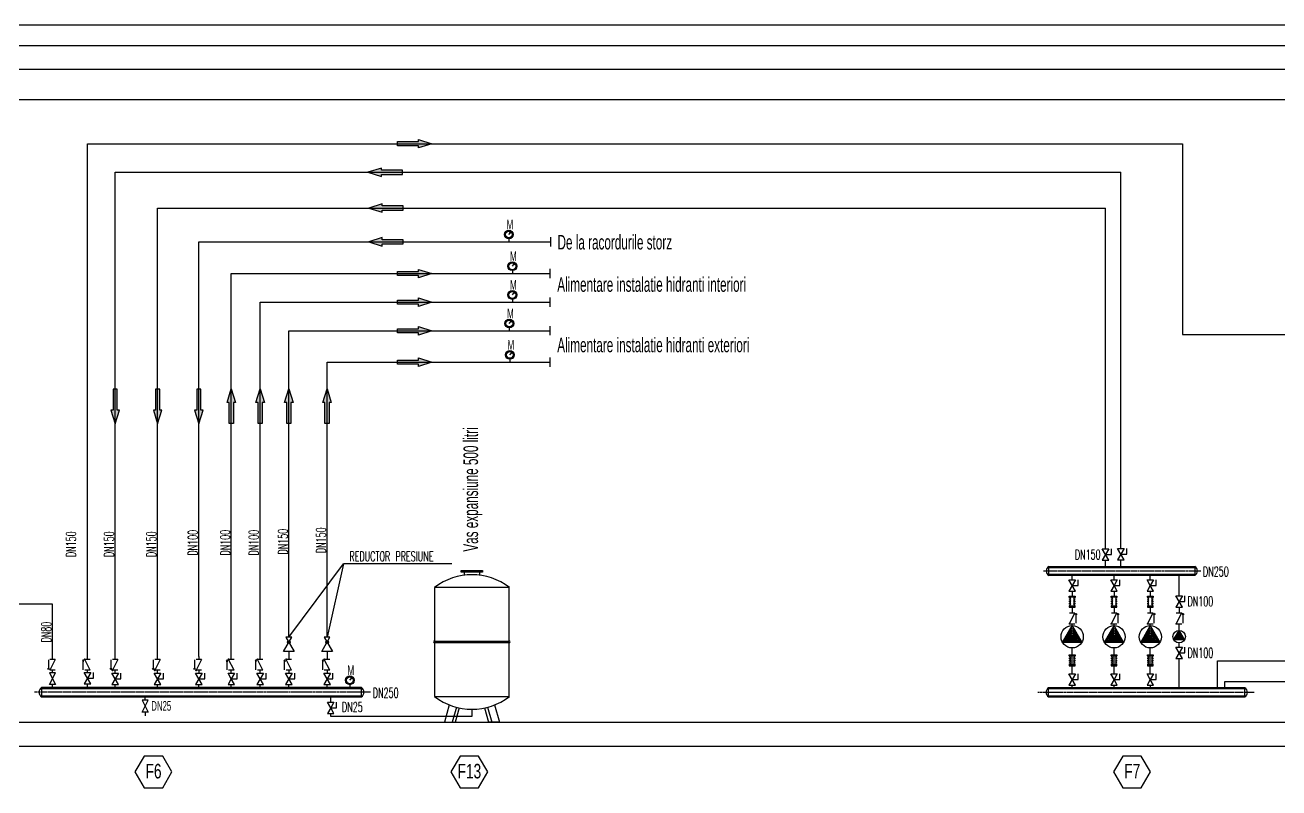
# Model space of a CAD drawing. Header units: inches. Extents: x -213476 to 33124, y -97366 to -68351.
# Drawn here: x -81275 to -70970, y -94996 to -88722 of the extents above; entities that cross this region are included whole.
import ezdxf
from ezdxf.enums import TextEntityAlignment as Align

# ---------------------------------------------------------------- set-up
doc = ezdxf.new("R2010")
doc.units = ezdxf.units.IN
doc.header["$MEASUREMENT"] = 0
doc.set_wipeout_variables(frame=1)
doc.linetypes.add('CENTER2', pattern=[28.575, 19.05, -3.175, 3.175, -3.175])
for name, color, linetype in [('1-FCU-BORU', 4, 'Continuous'), ('BAŞLIK', 1, 'Continuous'), ('duvar', 3, 'Continuous'), ('LEJAND', 3, 'Continuous'), ('ok', 7, 'Continuous'), ('T-ISICİHAZ', 8, 'Continuous'), ('T-NOT', 7, 'Continuous'), ('t-soguk', 161, 'Continuous'), ('t-temiz çap', 7, 'Continuous'), ('T-TOPLAM', 7, 'Continuous'), ('t-vana', 7, 'Continuous'), ('t-yangin', 40, 'YANGIN')]:
    doc.layers.add(name, color=color, linetype=linetype)
doc.layers.add('t-santral', color=7, linetype='Continuous', true_color=0xffffff)
doc.layers.add('T-SPR-CAP', color=2, linetype='Continuous', true_color=0xffff00)
doc.styles.add('ARIAL', font='wturkce.shx')
doc.styles.add('not', font='WTURKCE.SHX', dxfattribs={"width": 0.6, "height": 10})
doc.styles.get("Standard").update_dxf_attribs({"font": 'arial.ttf'})
doc.styles.add('t-sihsemacap', font='txt.shx', dxfattribs={"width": 0.6, "height": 10})
doc.styles.add('t-temiz çap', font='wturkce.shx', dxfattribs={"width": 0.6, "height": 10})
doc.styles.add('T-TOPLAM', font='txt.shx', dxfattribs={"width": 0.6, "height": 10})
doc.linetypes.add('FCG', pattern='A,5,-0.15,["/",Standard,S=0.1,R=0,X=-0.1,Y=-0.05],-0.03', length=5.18)
doc.linetypes.add('YANGIN', pattern='A,0.5,-0.1,["Y",Standard,S=0.1,R=0,X=-0.1,Y=-0.05],0', length=0.6)
pattern_1 = [(135, (184757.47683, 665508.46397), (-0.3977475644, -0.3977475644), [])]

# ---------------------------------------------------------------- blocks, each defined once
blk = doc.blocks.new('A$C12F96355')
at = {"layer": 'ok', "ltscale": 100}
blk.add_hatch(color=256, dxfattribs=at).paths.add_polyline_path([(-16.44, 1), (-16.44, -1), (-6.42, -1), (-6.42, -2.01), (0, 0), (-6.42, 2.01), (-6.42, 1)])
blk.add_lwpolyline([(-6.42, -1), (-16.44, -1), (-16.44, 1), (-6.42, 1), (-6.42, 2.01), (0, 0), (-6.42, -2.01), (-6.42, -1), (-16.44, -1)], dxfattribs=at)
blk = doc.blocks.new('t-vana')
at = {"color": 7}
blk.add_wipeout([(6, 12), (0, 12), (6, 0), (0, 0), (6, 12), (0, 12)], dxfattribs=at).dxf.layer = 'T-ISICİHAZ'
at = {"layer": 't-vana'}
for p, q in [((6, 12), (0, 12)), ((0, 12), (6, 0)), ((0, 0), (6, 12)), ((6, 0), (0, 0))]:
    blk.add_line(p, q, dxfattribs=at)
blk = doc.blocks.new('Z$W@#14308')
at = {"layer": 'BAŞLIK', "color": 7}
for p, q in [((0, 4.8), (8.3, 0)), ((0, -4.8), (0, 4.8)), ((8.3, 0), (0, -4.8)), ((16.7, 4.8), (8.3, 0)), ((8.3, 0), (16.7, -4.8)), ((16.7, -4.8), (16.7, 4.8))]:
    blk.add_line(p, q, dxfattribs=at)
at = {"layer": 'T-TOPLAM', "color": 7, "ltscale": 1.1}
for p, q in [((8.3, 0), (8.3, 8.6)), ((8.3, 8.6), (16.7, 8.6))]:
    blk.add_line(p, q, dxfattribs=at)
blk = doc.blocks.new('A$C325C4C26')
at = {"layer": 'LEJAND', "color": 7}
for p, q in [((-3, -1.1), (-3, 0)), ((-3, 0), (3, 0)), ((3, 0), (3, -1.1)), ((-3, -2), (-1.4, -1.1)), ((-1.4, -1.1), (-3, -1.1)), ((-1.4, -2.9), (-3, -2)), ((-3, -3.8), (-1.4, -2.9)), ((-1.4, -4.8), (-3, -3.8)), ((-3, -5.7), (-1.4, -4.8)), ((-1.4, -6.6), (-3, -5.7)), ((-3, -7.6), (-1.4, -6.6)), ((-1.4, -8.5), (-3, -7.6)), ((-3, -9.4), (-1.4, -8.5)), ((-1.4, -10.3), (-3, -9.4)), ((-3, -10.3), (-3, -11.4)), ((3, -10.3), (-3, -10.3)), ((-3, -10.3), (-1.4, -10.3)), ((-3, -11.4), (3, -11.4)), ((3, -1.1), (-1.4, -1.1)), ((1.4, -1.1), (3, -2)), ((3, -2), (1.4, -2.9)), ((1.4, -2.9), (3, -3.8)), ((3, -3.8), (1.4, -4.8)), ((1.4, -4.8), (3, -5.7)), ((3, -5.7), (1.4, -6.6)), ((1.4, -6.6), (3, -7.6)), ((3, -7.6), (1.4, -8.5)), ((1.4, -8.5), (3, -9.4)), ((3, -9.4), (1.4, -10.3)), ((3, -11.4), (3, -10.3))]:
    blk.add_line(p, q, dxfattribs=at)
blk = doc.blocks.new('A$C5A2B5572')
at = {"layer": 'LEJAND', "color": 7}
for p, q in [((0, -11.1), (0, 0)), ((0, 0), (15, -8.5)), ((15, -2.5), (0, -11.1)), ((15, -8.5), (15, -2.5))]:
    blk.add_line(p, q, dxfattribs=at)
blk.add_circle((9.7, -5.5), 1.38, dxfattribs=at)

msp = doc.modelspace()

# ---------------------------------------------------------------- hatches: boundary and pattern name
at = {"layer": 'T-ISICİHAZ'}
h = msp.add_hatch(dxfattribs=at)
h.set_pattern_fill('ANSI31', scale=4.5, angle=90, style=0)
h.set_pattern_definition([(135, (184757.47683, 665215.46397), (-0.3977475644, -0.3977475644), [])])
h.paths.add_polyline_path([(-77281, -90424), (-77282, -90434), (-77286, -90430)])
h.paths.add_polyline_path([(-77281, -90424), (-77286, -90430), (-77291, -90426)])
h = msp.add_hatch(dxfattribs=at)
h.set_pattern_fill('ANSI31', scale=4.5, angle=90, style=0)
h.set_pattern_definition(pattern_1)
h.paths.add_polyline_path([(-77253, -90684), (-77253, -90694), (-77258, -90690)])
h.paths.add_polyline_path([(-77253, -90684), (-77258, -90690), (-77262, -90687)])
h = msp.add_hatch(dxfattribs=at)
h.set_pattern_fill('ANSI31', scale=4.5, angle=90, style=0)
h.set_pattern_definition(pattern_1)
h.paths.add_polyline_path([(-77253, -90920), (-77253, -90930), (-77258, -90926)])
h.paths.add_polyline_path([(-77253, -90920), (-77258, -90926), (-77262, -90922)])
h = msp.add_hatch(dxfattribs=at)
h.set_pattern_fill('ANSI31', scale=4.5, angle=90, style=0)
h.set_pattern_definition(pattern_1)
h.paths.add_polyline_path([(-77277, -91156), (-77277, -91165), (-77282, -91162)])
h.paths.add_polyline_path([(-77277, -91156), (-77282, -91162), (-77287, -91158)])
h = msp.add_hatch(dxfattribs=at)
h.set_pattern_fill('ANSI31', scale=4.5, angle=90, style=0)
h.set_pattern_definition(pattern_1)
h.paths.add_polyline_path([(-77273, -91413), (-77273, -91423), (-77278, -91419)])
h.paths.add_polyline_path([(-77273, -91413), (-77278, -91419), (-77283, -91416)])
h = msp.add_hatch(dxfattribs=at)
h.set_pattern_fill('ANSI31', scale=4.5, angle=90, style=0)
h.set_pattern_definition(pattern_1)
h.paths.add_polyline_path([(-78588, -94089), (-78589, -94099), (-78593, -94096)])
h.paths.add_polyline_path([(-78588, -94089), (-78593, -94096), (-78598, -94092)])

# ---------------------------------------------------------------- linework, layer by layer
at = {"layer": '1-FCU-BORU', "linetype": 'FCG'}
for p, q in [((-72669, -93282), (-72669, -93250)), ((-72669, -93282), (-72669, -93250)), ((-72325, -93282), (-72325, -93250)), ((-72325, -93282), (-72325, -93250)), ((-72027, -93282), (-72027, -93250)), ((-72027, -93282), (-72027, -93250)), ((-71790, -93415), (-71790, -93250)), ((-71790, -93415), (-71790, -93250)), ((-72669, -93378), (-72669, -93418)), ((-72669, -93378), (-72669, -93418)), ((-72325, -93378), (-72325, -93418)), ((-72325, -93378), (-72325, -93418)), ((-72027, -93378), (-72027, -93418)), ((-72027, -93378), (-72027, -93418)), ((-72669, -93509), (-72669, -93556)), ((-72669, -93509), (-72669, -93556)), ((-72325, -93509), (-72325, -93556)), ((-72325, -93509), (-72325, -93556)), ((-72027, -93509), (-72027, -93556)), ((-72027, -93509), (-72027, -93556)), ((-71790, -93509), (-71790, -93556)), ((-71790, -93509), (-71790, -93556)), ((-72669, -93662), (-72669, -93646)), ((-72669, -93662), (-72669, -93646)), ((-72325, -93662), (-72325, -93646)), ((-72325, -93662), (-72325, -93646)), ((-72027, -93662), (-72027, -93646)), ((-72027, -93662), (-72027, -93646)), ((-71790, -93662), (-71790, -93646)), ((-71790, -93701), (-71790, -93646)), ((-72669, -94058), (-72669, -93845)), ((-72669, -94058), (-72669, -93845)), ((-72325, -94058), (-72325, -93845)), ((-72325, -94058), (-72325, -93845)), ((-72027, -94058), (-72027, -93845)), ((-72027, -94058), (-72027, -93845)), ((-71790, -93839), (-71790, -93804)), ((-71790, -93839), (-71790, -93804)), ((-71790, -94173), (-71790, -93932)), ((-71790, -94173), (-71790, -93932)), ((-72668, -94173), (-72668, -94152)), ((-72668, -94173), (-72668, -94152)), ((-72324, -94173), (-72324, -94152)), ((-72324, -94173), (-72324, -94152)), ((-72026, -94173), (-72026, -94152)), ((-72026, -94173), (-72026, -94152))]:
    msp.add_line(p, q, dxfattribs=at)
at = {"layer": 'duvar', "color": 3, "lineweight": -3}
for p, q in [((-213011, -94454), (-13803, -94454)), ((-213011, -94654), (-13803, -94654))]:
    msp.add_line(p, q, dxfattribs=at)
at = {"layer": 'T-ISICİHAZ', "color": 7}
for p, q in [((-77299, -90445, 0), (-77281, -90424, 0)), ((-77281, -90424, 0), (-77291, -90426, 0)), ((-77282, -90434, 0), (-77291, -90426, 0)), ((-77281, -90424, 0), (-77282, -90434, 0)), ((-77299, -90481, 0), (-77299, -90505, 0)), ((-77270, -90706, 0), (-77253, -90684, 0)), ((-77253, -90684, 0), (-77262, -90687, 0)), ((-77253, -90684, 0), (-77253, -90694, 0)), ((-77270, -90742, 0), (-77270, -90766, 0)), ((-77253, -90694, 0), (-77262, -90687, 0)), ((-77270, -90942, 0), (-77253, -90920, 0)), ((-77270, -90978, 0), (-77270, -91001, 0)), ((-77253, -90920, 0), (-77262, -90922, 0)), ((-77253, -90930, 0), (-77262, -90922, 0)), ((-77253, -90920, 0), (-77253, -90930, 0)), ((-77295, -91177, 0), (-77277, -91156, 0)), ((-77277, -91156, 0), (-77287, -91158, 0)), ((-77277, -91165, 0), (-77287, -91158, 0)), ((-77277, -91156, 0), (-77277, -91165, 0)), ((-77295, -91213, 0), (-77295, -91237, 0)), ((-77291, -91435, 0), (-77273, -91413, 0)), ((-77291, -91471, 0), (-77291, -91495, 0)), ((-77273, -91413, 0), (-77283, -91416, 0)), ((-77273, -91423, 0), (-77283, -91416, 0)), ((-77273, -91413, 0), (-77273, -91423, 0)), ((-77690, -93207), (-77515, -93207)), ((-77690, -93223), (-77690, -93207)), ((-77515, -93223), (-77690, -93223)), ((-77665, -93223), (-77665, -93248)), ((-77538, -93248), (-77538, -93223)), ((-77515, -93207), (-77515, -93223)), ((-72862, -93240), (-72862, -93184)), ((-72862, -93184), (-71660, -93184)), ((-72862, -93240), (-72862, -93184)), ((-72862, -93184), (-71660, -93184)), ((-71660, -93240), (-72862, -93240)), ((-71660, -93240), (-72862, -93240)), ((-71660, -93184), (-71660, -93240)), ((-71660, -93184), (-71660, -93240)), ((-77295, -93348), (-77910, -93348)), ((-77910, -93348), (-77910, -93788)), ((-77295, -93788), (-77295, -93348)), ((-77910, -93788), (-77295, -93788)), ((-77910, -93802), (-77910, -94245)), ((-77295, -93802), (-77910, -93802)), ((-77295, -94245), (-77295, -93802)), ((-81139, -94181, 0), (-81139, -94238, 0)), ((-78510, -94181, 0), (-81139, -94181, 0)), ((-78606, -94111, 0), (-78588, -94089, 0)), ((-78606, -94147, 0), (-78606, -94171, 0)), ((-78588, -94089, 0), (-78598, -94092, 0)), ((-78589, -94099, 0), (-78598, -94092, 0)), ((-78588, -94089, 0), (-78589, -94099, 0)), ((-78510, -94238, 0), (-78510, -94181, 0)), ((-71250, -94182), (-72863, -94182)), ((-71250, -94182), (-72863, -94182)), ((-72863, -94239), (-72863, -94182)), ((-72863, -94239), (-72863, -94182)), ((-71250, -94239), (-71250, -94182)), ((-71250, -94239), (-71250, -94182)), ((-81139, -94238, 0), (-78510, -94238, 0)), ((-80288, -94275, 0), (-80288, -94248, 0)), ((-77910, -94245), (-77295, -94245)), ((-72863, -94239), (-71250, -94239)), ((-72863, -94239), (-71250, -94239)), ((-80288, -94372, 0), (-80288, -94403, 0)), ((-77789, -94312), (-77829, -94454)), ((-77730, -94332), (-77765, -94454)), ((-77707, -94338), (-77740, -94454)), ((-77498, -94338), (-77465, -94454)), ((-77475, -94332), (-77440, -94454)), ((-77416, -94312), (-77376, -94454)), ((-77829, -94454), (-77740, -94454)), ((-77376, -94454), (-77465, -94454))]:
    msp.add_line(p, q, dxfattribs=at)
at = {"layer": 'T-ISICİHAZ', "color": 7, "linetype": 'CENTER2'}
for p, q in [((-72905, -93212), (-71612, -93212)), ((-72905, -93212), (-71612, -93212)), ((-78435, -94209, 0), (-81200, -94209, 0)), ((-71174, -94210), (-72952, -94210)), ((-71174, -94210), (-72952, -94210))]:
    msp.add_line(p, q, dxfattribs=at)
at = {"layer": 'T-ISICİHAZ', "color": 240}
for p, q in [((-72862, -93175), (-71661, -93175)), ((-72862, -93175), (-71661, -93175)), ((-71660, -93250), (-72862, -93250)), ((-71660, -93250), (-72862, -93250)), ((-78510, -94171, 0), (-81139, -94171, 0)), ((-71249, -94173), (-72863, -94173)), ((-71249, -94173), (-72863, -94173)), ((-81139, -94248, 0), (-78510, -94248, 0)), ((-72863, -94248), (-71250, -94248)), ((-72863, -94248), (-71250, -94248))]:
    msp.add_line(p, q, dxfattribs=at)
at = {"layer": 'T-ISICİHAZ', "color": 7}
for points in [[(-72590, -93799), (-72748, -93799), (-72669, -93662)], [(-72590, -93799), (-72748, -93799), (-72669, -93662)], [(-72246, -93799), (-72404, -93799), (-72325, -93662)], [(-72246, -93799), (-72404, -93799), (-72325, -93662)], [(-71948, -93799), (-72106, -93799), (-72027, -93662)], [(-71948, -93799), (-72106, -93799), (-72027, -93662)], [(-72602, -93791), (-72735, -93791), (-72669, -93677)], [(-72602, -93791), (-72735, -93791), (-72669, -93677)], [(-72615, -93784), (-72722, -93784), (-72669, -93692)], [(-72615, -93784), (-72722, -93784), (-72669, -93692)], [(-72628, -93776), (-72709, -93776), (-72669, -93706)], [(-72628, -93776), (-72709, -93776), (-72669, -93706)], [(-72641, -93769), (-72696, -93769), (-72669, -93721)], [(-72641, -93769), (-72696, -93769), (-72669, -93721)], [(-72654, -93761), (-72683, -93761), (-72669, -93736)], [(-72654, -93761), (-72683, -93761), (-72669, -93736)], [(-72667, -93754), (-72670, -93754), (-72669, -93751)], [(-72667, -93754), (-72670, -93754), (-72669, -93751)], [(-72259, -93791), (-72391, -93791), (-72325, -93677)], [(-72259, -93791), (-72391, -93791), (-72325, -93677)], [(-72271, -93784), (-72378, -93784), (-72325, -93692)], [(-72271, -93784), (-72378, -93784), (-72325, -93692)], [(-72284, -93776), (-72365, -93776), (-72325, -93706)], [(-72284, -93776), (-72365, -93776), (-72325, -93706)], [(-72297, -93769), (-72352, -93769), (-72325, -93721)], [(-72297, -93769), (-72352, -93769), (-72325, -93721)], [(-72310, -93761), (-72339, -93761), (-72325, -93736)], [(-72310, -93761), (-72339, -93761), (-72325, -93736)], [(-72323, -93754), (-72326, -93754), (-72325, -93751)], [(-72323, -93754), (-72326, -93754), (-72325, -93751)], [(-71961, -93791), (-72093, -93791), (-72027, -93677)], [(-71961, -93791), (-72093, -93791), (-72027, -93677)], [(-71974, -93784), (-72080, -93784), (-72027, -93692)], [(-71974, -93784), (-72080, -93784), (-72027, -93692)], [(-71987, -93776), (-72067, -93776), (-72027, -93706)], [(-71987, -93776), (-72067, -93776), (-72027, -93706)], [(-71999, -93769), (-72054, -93769), (-72027, -93721)], [(-71999, -93769), (-72054, -93769), (-72027, -93721)], [(-72012, -93761), (-72041, -93761), (-72027, -93736)], [(-72012, -93761), (-72041, -93761), (-72027, -93736)], [(-72025, -93754), (-72028, -93754), (-72027, -93751)], [(-72025, -93754), (-72028, -93754), (-72027, -93751)], [(-71746, -93778), (-71835, -93778), (-71790, -93701)], [(-71746, -93778), (-71835, -93778), (-71790, -93701)], [(-71753, -93774), (-71827, -93774), (-71790, -93709)], [(-71753, -93774), (-71827, -93774), (-71790, -93709)], [(-71760, -93770), (-71820, -93770), (-71790, -93718)], [(-71760, -93770), (-71820, -93770), (-71790, -93718)], [(-71767, -93765), (-71813, -93765), (-71790, -93726)], [(-71767, -93765), (-71813, -93765), (-71790, -93726)], [(-71775, -93761), (-71806, -93761), (-71790, -93734)], [(-71775, -93761), (-71806, -93761), (-71790, -93734)], [(-71782, -93757), (-71798, -93757), (-71790, -93743)], [(-71782, -93757), (-71798, -93757), (-71790, -93743)], [(-71789, -93753), (-71791, -93753), (-71790, -93751)], [(-71789, -93753), (-71791, -93753), (-71790, -93751)]]:
    msp.add_lwpolyline(points, close=True, dxfattribs=at)
at = {"layer": 'T-ISICİHAZ', "color": 4}
for points in [[(-80296, -94996), (-80144, -94996), (-80068, -94865), (-80144, -94734), (-80296, -94734), (-80372, -94865)], [(-77700, -94996), (-77548, -94996), (-77472, -94865), (-77548, -94734), (-77700, -94734), (-77776, -94865)], [(-72252, -94996), (-72101, -94996), (-72025, -94865), (-72101, -94734), (-72252, -94734), (-72328, -94865)]]:
    msp.add_lwpolyline(points, close=True, dxfattribs=at)
at = {"layer": 'T-ISICİHAZ', "color": 7}
for centre, radius in [((-77299, -90445, 0), 36), ((-77299, -90445, 0), 28), ((-77270, -90706, 0), 36), ((-77270, -90706, 0), 28), ((-77270, -90942, 0), 36), ((-77270, -90942, 0), 28), ((-77295, -91177, 0), 36), ((-77295, -91177, 0), 28), ((-77291, -91435, 0), 36), ((-77291, -91435, 0), 28), ((-72669, -93753), 91.5), ((-72669, -93753), 91.5), ((-72325, -93753), 91.5), ((-72325, -93753), 91.5), ((-72027, -93753), 91.5), ((-72027, -93753), 91.5), ((-71790, -93752), 51.5), ((-71790, -93752), 51.5), ((-78606, -94111, 0), 36), ((-78606, -94111, 0), 28)]:
    msp.add_circle(centre, radius, dxfattribs=at)
for centre, radius, start, end in [((-77602, -93743), 500, 52.0694, 127.9306), ((-77910, -93795), 7.16, 90, 270), ((-77295, -93795), 7.16, 270, 90), ((-77602, -93849), 500, 232.0694, 307.9306)]:
    msp.add_arc(centre, radius, start, end, dxfattribs=at)
at = {"layer": 'T-ISICİHAZ', "color": 240}
for centre, radius, start, end in [((-72837, -93212), 44.9, 123.3349, 237.3861), ((-72837, -93212), 44.9, 123.3349, 237.3861), ((-71685, -93212), 44.9, 303.2455, 57.2952), ((-71685, -93212), 44.9, 303.2455, 57.2952), ((-81114, -94210, 0), 46, 122.6374, 236.8062), ((-78536, -94209, 0), 46, 302.6374, 56.6651), ((-72839, -94210), 44.9, 123.3349, 237.3861), ((-72839, -94210), 44.9, 123.3349, 237.3861), ((-71274, -94210), 44.9, 302.6139, 56.6651), ((-71274, -94210), 44.9, 302.6139, 56.6651)]:
    msp.add_arc(centre, radius, start, end, dxfattribs=at)
at = {"layer": 't-soguk'}
for p, q in [((-41388, -88722, 0), (-121183, -88722, 0)), ((-41388, -88722, 0), (-97678, -88722, 0)), ((-41600, -88894, 0), (-113898, -88894, 0)), ((-41600, -88894, 0), (-91583, -88894, 0)), ((-41812, -89088, 0), (-105089, -89088, 0)), ((-41812, -89088, 0), (-84313, -89088, 0)), ((-42024, -89338, 0), (-88966, -89338, 0)), ((-81050, -93484, 0), (-82123, -93484, 0)), ((-81050, -93916, 0), (-81050, -93484, 0)), ((-81050, -93939, 0), (-81050, -93916, 0)), ((-81050, -94048, 0), (-81050, -94029, 0))]:
    msp.add_line(p, q, dxfattribs=at)
at = {"layer": 'T-SPR-CAP', "color": 7}
msp.add_line((-71414, -94173), (-71414, -94120), dxfattribs=at)
at = {"layer": 't-temiz çap', "color": 7, "linetype": 'Continuous'}
msp.add_line((-77767, -93152, 46483712638), (-78659, -93152, 46483712638), dxfattribs=at)
msp.add_lwpolyline([(-79107, -93756), (-78659, -93152), (-78793, -93756)], dxfattribs=at)
at = {"layer": 'T-TOPLAM', "color": 7}
for p, q in [((-77331, -90445, 0), (-77335, -90445, 0)), ((-77328, -90432, 0), (-77332, -90431, 0)), ((-77328, -90458, 0), (-77332, -90460, 0)), ((-77320, -90422, 0), (-77323, -90419, 0)), ((-77320, -90469, 0), (-77323, -90472, 0)), ((-77309, -90415, 0), (-77310, -90411, 0)), ((-77309, -90476, 0), (-77310, -90480, 0)), ((-77296, -90414, 0), (-77295, -90410, 0)), ((-77296, -90477, 0), (-77295, -90481, 0)), ((-77283, -90418, 0), (-77281, -90414, 0)), ((-77283, -90473, 0), (-77281, -90477, 0)), ((-77273, -90427, 0), (-77270, -90424, 0)), ((-77273, -90464, 0), (-77270, -90467, 0)), ((-77268, -90439, 0), (-77264, -90438, 0)), ((-77268, -90452, 0), (-77264, -90453, 0)), ((-76954, -90543, 0), (-76954, -90468, 0)), ((-77292, -90682, 0), (-77294, -90679, 0)), ((-77280, -90676, 0), (-77281, -90672, 0)), ((-77267, -90674, 0), (-77267, -90670, 0)), ((-77254, -90678, 0), (-77252, -90675, 0)), ((-77244, -90687, 0), (-77241, -90685, 0)), ((-77302, -90706, 0), (-77306, -90706, 0)), ((-77300, -90693, 0), (-77303, -90691, 0)), ((-77300, -90719, 0), (-77303, -90721, 0)), ((-77292, -90730, 0), (-77294, -90733, 0)), ((-77280, -90737, 0), (-77281, -90740, 0)), ((-77267, -90738, 0), (-77267, -90742, 0)), ((-77254, -90734, 0), (-77252, -90737, 0)), ((-77244, -90725, 0), (-77241, -90727, 0)), ((-77239, -90699, 0), (-77235, -90699, 0)), ((-77239, -90713, 0), (-77235, -90714, 0)), ((-76960, -90803, 0), (-76960, -90728, 0)), ((-77302, -90942, 0), (-77306, -90942, 0)), ((-77300, -90929, 0), (-77303, -90927, 0)), ((-77300, -90955, 0), (-77303, -90956, 0)), ((-77292, -90918, 0), (-77294, -90915, 0)), ((-77292, -90965, 0), (-77294, -90968, 0)), ((-77280, -90911, 0), (-77281, -90907, 0)), ((-77280, -90972, 0), (-77281, -90976, 0)), ((-77267, -90910, 0), (-77267, -90906, 0)), ((-77267, -90974, 0), (-77267, -90977, 0)), ((-77254, -90914, 0), (-77252, -90911, 0)), ((-77254, -90969, 0), (-77252, -90973, 0)), ((-77244, -90923, 0), (-77241, -90921, 0)), ((-77244, -90960, 0), (-77241, -90963, 0)), ((-77239, -90935, 0), (-77235, -90934, 0)), ((-77239, -90948, 0), (-77235, -90949, 0)), ((-76960, -91039, 0), (-76960, -90964, 0)), ((-77327, -91177, 0), (-77331, -91177, 0)), ((-77324, -91164, 0), (-77328, -91163, 0)), ((-77324, -91190, 0), (-77328, -91192, 0)), ((-77316, -91153, 0), (-77319, -91151, 0)), ((-77316, -91201, 0), (-77319, -91204, 0)), ((-77305, -91147, 0), (-77306, -91143, 0)), ((-77291, -91145, 0), (-77291, -91141, 0)), ((-77279, -91150, 0), (-77277, -91146, 0)), ((-77269, -91158, 0), (-77266, -91156, 0)), ((-77269, -91196, 0), (-77266, -91198, 0)), ((-77264, -91171, 0), (-77260, -91170, 0)), ((-77264, -91184, 0), (-77260, -91185, 0)), ((-76960, -91274, 0), (-76960, -91200, 0)), ((-77305, -91208, 0), (-77306, -91212, 0)), ((-77291, -91209, 0), (-77291, -91213, 0)), ((-77279, -91205, 0), (-77277, -91208, 0)), ((-77301, -91405, 0), (-77302, -91401, 0)), ((-77287, -91403, 0), (-77287, -91399, 0)), ((-77275, -91407, 0), (-77273, -91404, 0)), ((-77323, -91435, 0), (-77327, -91435, 0)), ((-77320, -91422, 0), (-77324, -91420, 0)), ((-77320, -91448, 0), (-77324, -91450, 0)), ((-77312, -91411, 0), (-77315, -91408, 0)), ((-77312, -91459, 0), (-77315, -91462, 0)), ((-77301, -91465, 0), (-77302, -91469, 0)), ((-77287, -91467, 0), (-77287, -91471, 0)), ((-77275, -91463, 0), (-77273, -91466, 0)), ((-77265, -91416, 0), (-77262, -91414, 0)), ((-77265, -91454, 0), (-77262, -91456, 0)), ((-77259, -91428, 0), (-77256, -91428, 0)), ((-77259, -91442, 0), (-77256, -91442, 0)), ((-76960, -91532, 0), (-76960, -91457, 0)), ((-78628, -94087, 0), (-78630, -94084, 0)), ((-78616, -94081, 0), (-78617, -94077, 0)), ((-78603, -94079, 0), (-78602, -94075, 0)), ((-78590, -94083, 0), (-78588, -94080, 0)), ((-78638, -94111, 0), (-78642, -94111, 0)), ((-78635, -94098, 0), (-78639, -94097, 0)), ((-78635, -94124, 0), (-78639, -94126, 0)), ((-78628, -94135, 0), (-78630, -94138, 0)), ((-78616, -94142, 0), (-78617, -94145, 0)), ((-78603, -94143, 0), (-78602, -94147, 0)), ((-78590, -94139, 0), (-78588, -94142, 0)), ((-78580, -94092, 0), (-78577, -94090, 0)), ((-78580, -94130, 0), (-78577, -94132, 0)), ((-78575, -94104, 0), (-78571, -94104, 0)), ((-78575, -94118, 0), (-78571, -94119, 0))]:
    msp.add_line(p, q, dxfattribs=at)
at = {"layer": 't-vana'}
for p, q in [((-72691, -93646), (-72646, -93556)), ((-72691, -93556), (-72646, -93556)), ((-72691, -93646), (-72646, -93556)), ((-72691, -93556), (-72646, -93556)), ((-72642, -93571), (-72636, -93559)), ((-72642, -93571), (-72636, -93559)), ((-72630, -93571), (-72642, -93571)), ((-72630, -93571), (-72642, -93571)), ((-72636, -93559), (-72630, -93571)), ((-72636, -93559), (-72630, -93571)), ((-72636, -93642), (-72636, -93571)), ((-72636, -93642), (-72636, -93571)), ((-72347, -93646), (-72302, -93556)), ((-72347, -93556), (-72302, -93556)), ((-72347, -93646), (-72302, -93556)), ((-72347, -93556), (-72302, -93556)), ((-72298, -93571), (-72292, -93559)), ((-72298, -93571), (-72292, -93559)), ((-72286, -93571), (-72298, -93571)), ((-72286, -93571), (-72298, -93571)), ((-72292, -93559), (-72286, -93571)), ((-72292, -93559), (-72286, -93571)), ((-72292, -93642), (-72292, -93571)), ((-72292, -93642), (-72292, -93571)), ((-72049, -93646), (-72004, -93556)), ((-72049, -93556), (-72004, -93556)), ((-72049, -93646), (-72004, -93556)), ((-72049, -93556), (-72004, -93556)), ((-72001, -93571), (-71994, -93559)), ((-72001, -93571), (-71994, -93559)), ((-71988, -93571), (-72001, -93571)), ((-71988, -93571), (-72001, -93571)), ((-71994, -93559), (-71988, -93571)), ((-71994, -93559), (-71988, -93571)), ((-71994, -93642), (-71994, -93571)), ((-71994, -93642), (-71994, -93571)), ((-71813, -93646), (-71767, -93556)), ((-71813, -93556), (-71767, -93556)), ((-71813, -93646), (-71767, -93556)), ((-71813, -93556), (-71767, -93556)), ((-71764, -93571), (-71758, -93559)), ((-71764, -93571), (-71758, -93559)), ((-71752, -93571), (-71764, -93571)), ((-71752, -93571), (-71764, -93571)), ((-71758, -93559), (-71752, -93571)), ((-71758, -93559), (-71752, -93571)), ((-71757, -93642), (-71757, -93571)), ((-71757, -93642), (-71757, -93571)), ((-72691, -93646), (-72646, -93646)), ((-72691, -93646), (-72646, -93646)), ((-72347, -93646), (-72302, -93646)), ((-72347, -93646), (-72302, -93646)), ((-72049, -93646), (-72004, -93646)), ((-72049, -93646), (-72004, -93646)), ((-71813, -93646), (-71767, -93646)), ((-71813, -93646), (-71767, -93646)), ((-81082, -93943, 0), (-81082, -94014, 0)), ((-81027, -93939, 0), (-81072, -94029, 0)), ((-81027, -93939, 0), (-81072, -93939, 0)), ((-80797, -93943, 0), (-80803, -93955, 0)), ((-80803, -93955, 0), (-80791, -93955, 0)), ((-80791, -93955, 0), (-80797, -93943, 0)), ((-80797, -94025, 0), (-80797, -93955, 0)), ((-80739, -94029, 0), (-80785, -93939, 0)), ((-80739, -93939, 0), (-80785, -93939, 0)), ((-80570, -93943, 0), (-80570, -94014, 0)), ((-80512, -93939, 0), (-80557, -94029, 0)), ((-80512, -93939, 0), (-80557, -93939, 0)), ((-80221, -93943, 0), (-80221, -94014, 0)), ((-80164, -93939, 0), (-80209, -94029, 0)), ((-80164, -93939, 0), (-80209, -93939, 0)), ((-79882, -93943, 0), (-79882, -94014, 0)), ((-79824, -93939, 0), (-79870, -94029, 0)), ((-79824, -93939, 0), (-79870, -93939, 0)), ((-79615, -93943, 0), (-79621, -93955, 0)), ((-79621, -93955, 0), (-79609, -93955, 0)), ((-79609, -93955, 0), (-79615, -93943, 0)), ((-79615, -94025, 0), (-79615, -93955, 0)), ((-79557, -94029, 0), (-79603, -93939, 0)), ((-79557, -93939, 0), (-79603, -93939, 0)), ((-79378, -93943, 0), (-79384, -93955, 0)), ((-79384, -93955, 0), (-79372, -93955, 0)), ((-79372, -93955, 0), (-79378, -93943, 0)), ((-79378, -94025, 0), (-79378, -93955, 0)), ((-79321, -94029, 0), (-79366, -93939, 0)), ((-79321, -93939, 0), (-79366, -93939, 0)), ((-79142, -93943, 0), (-79148, -93955, 0)), ((-79148, -93955, 0), (-79135, -93955, 0)), ((-79135, -93955, 0), (-79142, -93943, 0)), ((-79142, -94025, 0), (-79142, -93955, 0)), ((-79084, -94029, 0), (-79129, -93939, 0)), ((-79084, -93939, 0), (-79129, -93939, 0)), ((-78828, -93943, 0), (-78834, -93955, 0)), ((-78834, -93955, 0), (-78822, -93955, 0)), ((-78822, -93955, 0), (-78828, -93943, 0)), ((-78828, -94025, 0), (-78828, -93955, 0)), ((-78770, -94029, 0), (-78816, -93939, 0)), ((-78770, -93939, 0), (-78816, -93939, 0)), ((-81082, -94026, 0), (-81088, -94014, 0)), ((-81088, -94014, 0), (-81076, -94014, 0)), ((-81076, -94014, 0), (-81082, -94026, 0)), ((-81027, -94029, 0), (-81072, -94029, 0)), ((-80739, -94029, 0), (-80785, -94029, 0)), ((-80570, -94026, 0), (-80576, -94014, 0)), ((-80576, -94014, 0), (-80563, -94014, 0)), ((-80563, -94014, 0), (-80570, -94026, 0)), ((-80512, -94029, 0), (-80557, -94029, 0)), ((-80221, -94026, 0), (-80227, -94014, 0)), ((-80227, -94014, 0), (-80215, -94014, 0)), ((-80215, -94014, 0), (-80221, -94026, 0)), ((-80164, -94029, 0), (-80209, -94029, 0)), ((-79882, -94026, 0), (-79888, -94014, 0)), ((-79888, -94014, 0), (-79876, -94014, 0)), ((-79876, -94014, 0), (-79882, -94026, 0)), ((-79824, -94029, 0), (-79870, -94029, 0)), ((-79557, -94029, 0), (-79603, -94029, 0)), ((-79321, -94029, 0), (-79366, -94029, 0)), ((-79084, -94029, 0), (-79129, -94029, 0)), ((-78770, -94029, 0), (-78816, -94029, 0)), ((-80264, -94275, 0), (-80312, -94275, 0)), ((-80312, -94275, 0), (-80264, -94372, 0)), ((-80312, -94372, 0), (-80264, -94275, 0)), ((-80264, -94372, 0), (-80312, -94372, 0))]:
    msp.add_line(p, q, dxfattribs=at)
at = {"layer": 't-vana', "const_width": 8}
for points in [[(-72691, -93642, 1), (-72691, -93650, 1)], [(-72347, -93642, 1), (-72347, -93650, 1)], [(-72049, -93642, 1), (-72049, -93650, 1)], [(-71813, -93642, 1), (-71813, -93650, 1)]]:
    msp.add_lwpolyline(points, format="xyb", close=True, dxfattribs=at)
at = {"layer": 't-vana', "const_width": 8, "elevation": 0}
for points in [[(-80785, -93943, -1), (-80785, -93935, -1)], [(-79603, -93943, -1), (-79603, -93935, -1)], [(-79366, -93943, -1), (-79366, -93935, -1)], [(-79129, -93943, -1), (-79129, -93935, -1)], [(-78816, -93943, -1), (-78816, -93935, -1)], [(-80557, -94025, 1), (-80557, -94033, 1)], [(-80209, -94025, 1), (-80209, -94033, 1)], [(-79870, -94025, 1), (-79870, -94033, 1)]]:
    msp.add_lwpolyline(points, format="xyb", close=True, dxfattribs=at)
at = {"layer": 't-yangin', "color": 40, "linetype": 'YANGIN'}
for p, q in [((-80762, -89698, 0), (-71762, -89698, 0)), ((-80762, -93939), (-80762, -89698)), ((-71762, -89698), (-71762, -91266)), ((-80535, -89933, 0), (-72269, -89933, 0)), ((-80535, -93939, 0), (-80535, -89933, 0)), ((-72269, -93027), (-72269, -89933, 0)), ((-80186, -90227, 0), (-72395, -90227, 0)), ((-80186, -93939, 0), (-80186, -90227, 0)), ((-72395, -93030), (-72395, -90227, 0)), ((-79847, -90505, 0), (-76954, -90505, 0)), ((-79847, -93916, 0), (-79847, -90505, 0)), ((-79580, -90766, 0), (-76960, -90766, 0)), ((-79580, -93939), (-79580, -90766, 0)), ((-79343, -91001, 0), (-76960, -91001, 0)), ((-79343, -93939), (-79343, -91001, 0)), ((-79107, -91237, 0), (-76960, -91237, 0)), ((-79107, -93756), (-79107, -91237, 0)), ((-71762, -91266), (-66184, -91266)), ((-78793, -93756), (-78793, -91495, 0)), ((-78793, -91495, 0), (-76960, -91495, 0)), ((-72395, -93175), (-72395, -93123)), ((-72269, -93175), (-72269, -93120)), ((-79107, -93875), (-79107, -93939)), ((-78793, -93875), (-78793, -93939)), ((-79847, -93916, 0), (-79847, -93939, 0)), ((-71474, -93952), (-67552, -93952)), ((-71474, -94173), (-71474, -93952)), ((-80762, -94046), (-80762, -94029)), ((-80535, -94051, 0), (-80535, -94029, 0)), ((-80186, -94051, 0), (-80186, -94029, 0)), ((-79847, -94029, 0), (-79847, -94048, 0)), ((-79580, -94051), (-79580, -94029)), ((-79343, -94051), (-79343, -94029)), ((-79107, -94029), (-79107, -94048)), ((-78793, -94029), (-78793, -94048)), ((-81050, -94171, 0), (-81050, -94145, 0)), ((-80762, -94171), (-80762, -94140)), ((-80535, -94171, 0), (-80535, -94145, 0)), ((-80186, -94171, 0), (-80186, -94145, 0)), ((-79847, -94171, 0), (-79847, -94145, 0)), ((-79580, -94171), (-79580, -94145)), ((-79343, -94171), (-79343, -94145)), ((-79107, -94171), (-79107, -94145)), ((-78793, -94171), (-78793, -94145)), ((-71414, -94120), (-67552, -94120))]:
    msp.add_line(p, q, dxfattribs=at)
for points in [[(-78763, -94292), (-78763, -94248)], [(-77602, -94349), (-77602, -94410), (-78763, -94410), (-78763, -94385)]]:
    msp.add_lwpolyline(points, dxfattribs=at)

# ---------------------------------------------------------------- block references
at = {"layer": 'ok', "color": 0, "ltscale": 100}
for p, xscale, yscale, zscale in [((-77931, -89698, 0), 17.28000000026077, 17.28000000026077, 17.28000000026077), ((-78457, -89933, 0), -17.28000000026077, 17.27999999979511, 17.28), ((-78451, -90227, 0), -17.28000000026077, 17.27999999979511, 17.28), ((-78451, -90505, 0), -17.28000000026077, 17.27999999979511, 17.28), ((-77931, -90766, 0), 17.28000000026077, 17.28000000026077, 17.28000000026077), ((-77931, -91001, 0), 17.28000000026077, 17.28000000026077, 17.28000000026077), ((-77931, -91237, 0), 17.28000000026077, 17.28000000026077, 17.28000000026077), ((-77931, -91495, 0), 17.28000000026077, 17.28000000026077, 17.28000000026077)]:
    msp.add_blockref('A$C12F96355', p, dxfattribs=dict(at, xscale=xscale, yscale=yscale, zscale=zscale))
for p, xscale, yscale, zscale, rotation in [((-80535, -92001, 0), -17.28000000026077, 17.27999999979511, 17.28, 89.9999999999996), ((-80186, -92001, 0), -17.28000000026077, 17.27999999979511, 17.28, 89.99999999999952), ((-79847, -92001, 0), -17.28000000026077, 17.27999999979511, 17.28, 89.99999999999952), ((-79580, -91715, 0), 17.28000000026077, 17.28000000026077, 17.28000000026077, 90), ((-79343, -91715, 0), 17.28000000026077, 17.28000000026077, 17.28000000026077, 90), ((-79107, -91715, 0), 17.28000000026077, 17.28000000026077, 17.28000000026077, 90), ((-78793, -91715, 0), 17.28000000026077, 17.28000000026077, 17.28000000026077, 90)]:
    msp.add_blockref('A$C12F96355', p, dxfattribs=dict(at, xscale=xscale, yscale=yscale, zscale=zscale, rotation=rotation))
at = {"layer": 't-santral', "color": 7, "xscale": -5.6, "yscale": 5.6, "zscale": 5.6, "rotation": 270}
for p in [(-72395, -93123), (-72269, -93120), (-72669, -93378), (-72325, -93378), (-72027, -93378), (-71790, -93509), (-71790, -93932), (-80762, -94140), (-80535, -94145, 0), (-80186, -94145, 0), (-79847, -94145, 0), (-79580, -94145), (-79343, -94145), (-79107, -94145), (-78793, -94145), (-72669, -94152), (-72325, -94152), (-72027, -94152), (-78763, -94385, 0)]:
    msp.add_blockref('Z$W@#14308', p, dxfattribs=at)
at = {"layer": 't-vana', "xscale": 8, "yscale": 8, "zscale": 8}
for p in [(-72669, -93418), (-72325, -93418), (-72027, -93418), (-72669, -93902), (-72325, -93902), (-72027, -93902)]:
    msp.add_blockref('A$C325C4C26', p, dxfattribs=at)
at = {"layer": 't-vana', "xscale": 8, "yscale": 8, "zscale": 8, "rotation": 90}
for p in [(-79151, -93875), (-78837, -93875)]:
    msp.add_blockref('A$C5A2B5572', p, dxfattribs=at)

# ---------------------------------------------------------------- texts
at = {"layer": 'T-ISICİHAZ', "color": 7, "width": 0.6}
for p in [(-77318, -90402, 0), (-77290, -90663, 0), (-77290, -90899, 0), (-77314, -91134, 0), (-77310, -91392, 0), (-78626, -94068, 0)]:
    msp.add_text('M', height=80, dxfattribs=at).set_placement(p)
at = {"layer": 'T-ISICİHAZ', "color": 7, "style": 'ARIAL', "width": 0.7}
for s, p in [('F6', (-80219, -94918)), ('F13', (-77623, -94918)), ('F7', (-72175, -94918))]:
    msp.add_text(s, height=120, dxfattribs=at).set_placement(p, align=Align.CENTER)
at = {"layer": 'T-NOT', "color": 7, "style": 'not', "width": 0.6}
for s, p in [('De la racordurile storz', (-76899, -90568, 0)), ('Alimentare instalatie hidranti interiori  ', (-76901, -90916, 0)), ('Alimentare instalatie hidranti exteriori', (-76901, -91413, 0))]:
    msp.add_text(s, height=120, dxfattribs=at).set_placement(p)
at = {"layer": 'T-NOT', "color": 150, "style": 'not', "width": 0.6}
msp.add_text('Vas expansiune 500 litri', height=120, rotation=90, dxfattribs=at).set_placement((-77552, -93053, 0))
at = {"layer": 'T-SPR-CAP', "style": 'T-TOPLAM', "width": 0.6}
msp.add_text('DN25', height=80, dxfattribs=at).set_placement((-78671, -94371))
at = {"layer": 't-temiz çap', "color": 7, "linetype": 'Continuous', "style": 't-sihsemacap', "width": 0.6}
for s, p in [('DN150', (-80897, -93098)), ('DN150', (-80585, -93098)), ('DN150', (-80237, -93098)), ('DN100', (-79897, -93086, 0)), ('DN100', (-79630, -93085)), ('DN100', (-79396, -93085)), ('DN150', (-79156, -93077)), ('DN150', (-78843, -93066)), ('DN80', (-81100, -93800, 0))]:
    msp.add_text(s, height=80, rotation=90, dxfattribs=at).set_placement(p, align=Align.MIDDLE_LEFT)
for s, p in [('REDUCTOR PRESIUNE', (-78609, -93092, 46483712638)), ('DN150', (-72647, -93077)), ('DN100', (-71721, -93462)), ('DN100', (-71721, -93885))]:
    msp.add_text(s, height=80, dxfattribs=at).set_placement(p, align=Align.MIDDLE_LEFT)
for p in [(-71594, -93257, 0), (-78417, -94254)]:
    msp.add_text('DN250', height=80, dxfattribs=at).set_placement(p)
at = {"layer": 't-temiz çap', "color": 200, "style": 't-temiz çap', "width": 0.6}
msp.add_text('DN25', height=80, dxfattribs=at).set_placement((-80238, -94361, 0))

# ---------------------------------------------------------------- next in the draw order: block references
at = {"layer": 't-vana', "xscale": 8, "yscale": 8, "zscale": 8}
msp.add_blockref('t-vana', (-81074, -94145, 0), dxfattribs=at)

doc.saveas('drawing.dxf')
